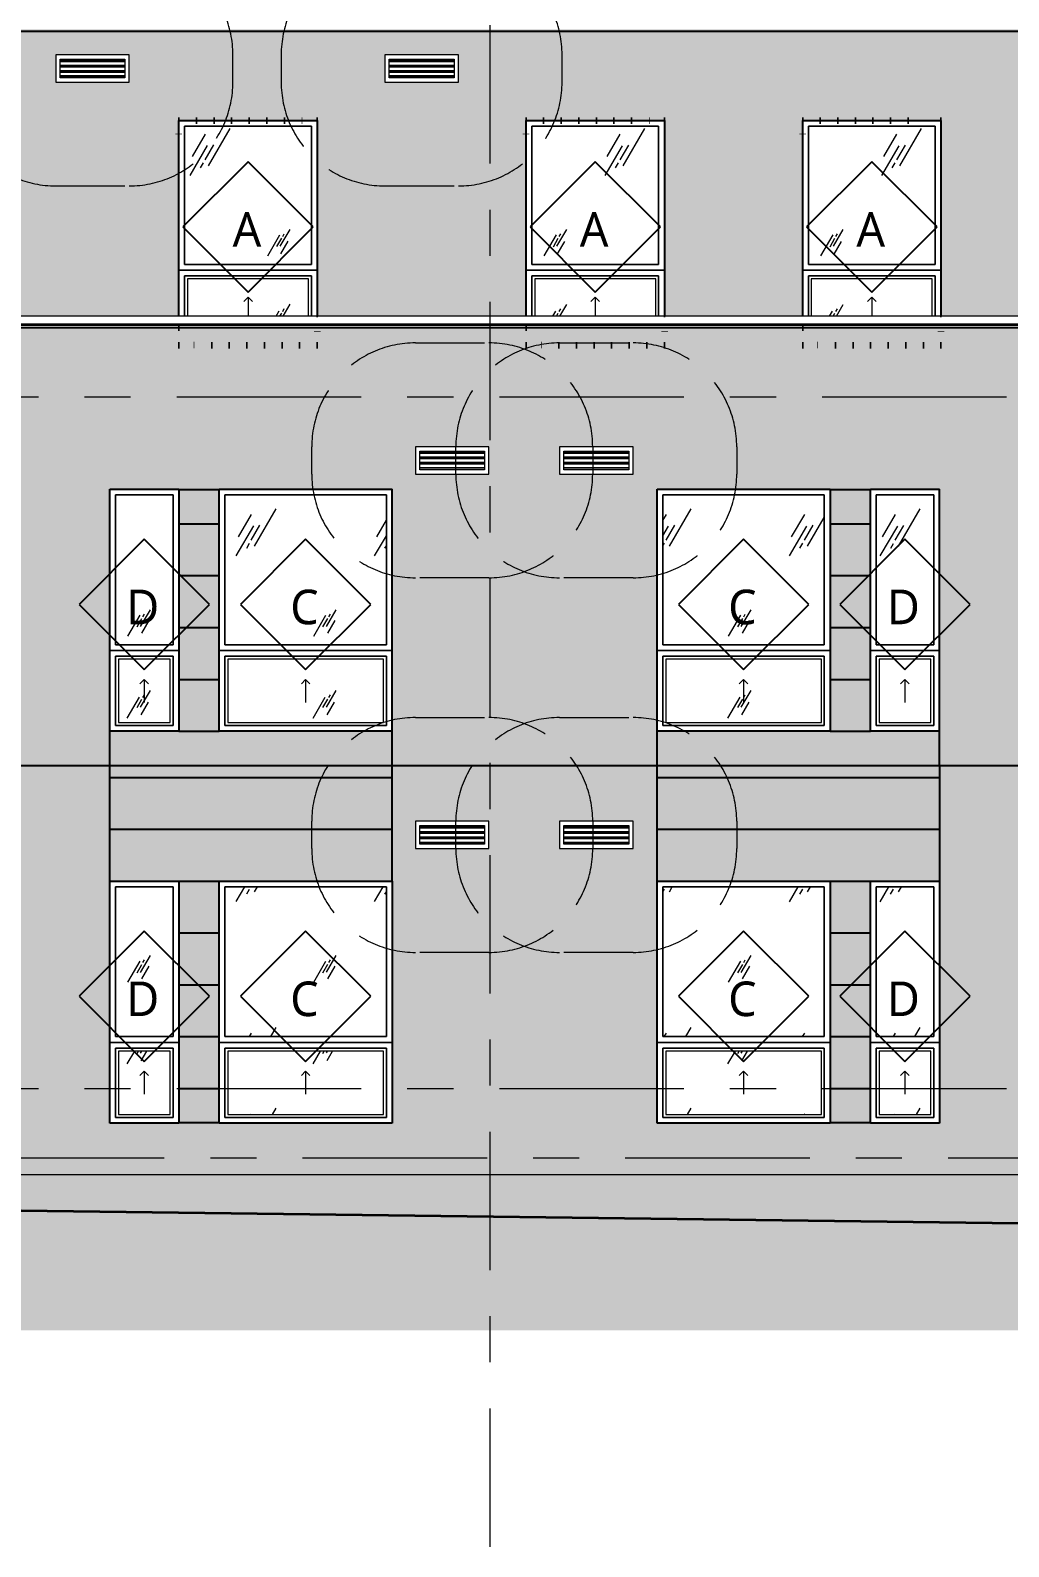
# Model space of a CAD drawing. Header units: inches. Extents: x 6 to 15224, y -733 to 6300.
# Drawn here: x 2724 to 3063, y 4950 to 5476 of the extents above; entities that cross this region are included whole.
import ezdxf

# ---------------------------------------------------------------- set-up
doc = ezdxf.new("R2010")
doc.units = ezdxf.units.IN
doc.header["$MEASUREMENT"] = 0
for name, pattern in [('Center 1_2_', [112, 64, -16, 16, -16]), ('Center 3_8_', [96, 48, -16, 16, -16]), ('Dots Space 1_16_', [6, 0, -6]), ('Hidden 3_16_', [36, 24, -12])]:
    doc.linetypes.add(name, pattern=pattern)
for name, color, linetype, lineweight in [('A-DETL', 90, 'Continuous', 13), ('A-DETL-GENF', 92, 'Continuous', 13), ('A-FLOR-LEVL', 51, 'Continuous', 13), ('A-GENM', 13, 'Continuous', 18), ('A-GLAZ', 151, 'Continuous', 25), ('A-GLAZ-IDEN', 152, 'Continuous', 25), ('A-GLAZ-SILL', 1, 'Continuous', 18), ('A-WALL', 113, 'Continuous', 25), ('A-WALL-PATT', 111, 'Continuous', 25), ('M-EQPM', 50, 'Continuous', 18), ('M-EQPM-HDLN', 50, 'Hidden 3_16_', 13), ('S-GRID', 1, 'Continuous', 13)]:
    doc.layers.add(name, color=color, linetype=linetype, lineweight=lineweight)
doc.styles.add('Open Sans_5', font='OpenSans-Regular.ttf', dxfattribs={"height": 12})

# ---------------------------------------------------------------- blocks, each defined once
blk = doc.blocks.new('1-2 WD Adaptive - 4-0_x6_-6_-V2-WEST ELEVATION')
at = {"layer": 'A-GLAZ', "lineweight": 13}
h = blk.add_hatch(dxfattribs=at)
h.set_pattern_fill('FP_27', color=256, style=0, pattern_type=2)
h.set_pattern_definition([(59.808, (-2836.503, 5432.806), (144.0017, 239.99866), [9, -754.581]), (59.808, (-2837.237, 5426.193), (144.0017, 239.99866), [12, -751.581]), (59.808, (-2832.052, 5431.623), (144.0017, 239.99866), [6, -757.581]), (59.808, (-2833.641, 5428.844), (144.0017, 239.99866), [2, -761.581]), (59.808, (-2830.946, 5429.598), (144.0017, 239.99866), [15, -748.581]), (59.808, (-2805.528, 5399.404), (144.0017, 239.99866), [5.063, -758.519]), (59.808, (-2805.969, 5401.668), (144.0017, 239.99866), [6.75, -756.831]), (59.808, (-2807.178, 5401.525), (144.0017, 239.99866), [3.375, -760.206]), (59.808, (-2805.147, 5405.029), (144.0017, 239.99866), [1.125, -762.456]), (59.808, (-2810.361, 5398.297), (144.0017, 239.99866), [8.437, -755.144])])
h.paths.add_polyline_path([(-2866, 5395), (-2822, 5395), (-2822, 5443), (-2866, 5443), (-2866, 5404.19)])
at = {"layer": 'A-GLAZ-SILL', "lineweight": 13}
h = blk.add_hatch(dxfattribs=at)
h.set_pattern_fill('FP_26', color=256, style=0, pattern_type=2)
h.set_pattern_definition([(59.808, (-2836.503, 5406.806), (144.0017, 239.99866), [9, -754.581]), (59.808, (-2837.237, 5400.193), (144.0017, 239.99866), [12, -751.581]), (59.808, (-2832.052, 5405.623), (144.0017, 239.99866), [6, -757.581]), (59.808, (-2833.641, 5402.844), (144.0017, 239.99866), [2, -761.581]), (59.808, (-2830.946, 5403.598), (144.0017, 239.99866), [15, -748.581]), (59.808, (-2805.528, 5373.404), (144.0017, 239.99866), [5.063, -758.519]), (59.808, (-2805.969, 5375.668), (144.0017, 239.99866), [6.75, -756.831]), (59.808, (-2807.178, 5375.525), (144.0017, 239.99866), [3.375, -760.206]), (59.808, (-2805.147, 5379.029), (144.0017, 239.99866), [1.125, -762.456]), (59.808, (-2810.361, 5372.297), (144.0017, 239.99866), [8.438, -755.144])])
h.paths.add_polyline_path([(-2852, 5377), (-2823, 5377), (-2823, 5390), (-2865, 5390), (-2865, 5377), (-2857.63, 5377)])
at = {"layer": 'A-GLAZ', "lineweight": 13}
for p, q in [((-2868, 5445), (-2820, 5445)), ((-2868, 5377), (-2868, 5445)), ((-2822, 5443), (-2866, 5443)), ((-2866, 5443), (-2866, 5395)), ((-2822, 5395), (-2822, 5443)), ((-2820, 5445), (-2820, 5377)), ((-2866, 5395), (-2822, 5395)), ((-2868, 5393), (-2820, 5393)), ((-2820, 5393), (-2868, 5393)), ((-2822, 5391), (-2866, 5391)), ((-2866, 5391), (-2866, 5377)), ((-2822, 5377), (-2822, 5391))]:
    blk.add_line(p, q, dxfattribs=at)
at = {"layer": 'A-GLAZ', "linetype": 'Hidden 3_16_', "lineweight": 13}
for q in [(-2845.5, 5382.17), (-2842.5, 5382.17), (-2844, 5377)]:
    blk.add_line((-2844, 5383.67), q, dxfattribs=at)
at = {"layer": 'A-GLAZ-SILL'}
for p, q in [((-2866, 5443), (-2822, 5443)), ((-2866, 5395), (-2866, 5443)), ((-2822, 5443), (-2866, 5443)), ((-2866, 5443), (-2866, 5395)), ((-2822, 5443), (-2822, 5395)), ((-2822, 5395), (-2822, 5443)), ((-2822, 5395), (-2866, 5395)), ((-2866, 5395), (-2822, 5395)), ((-2866, 5391), (-2822, 5391)), ((-2866, 5377), (-2866, 5391)), ((-2822, 5391), (-2866, 5391)), ((-2866, 5391), (-2866, 5377)), ((-2823, 5390), (-2865, 5390)), ((-2865, 5390), (-2865, 5377)), ((-2823, 5377), (-2823, 5390)), ((-2822, 5391), (-2822, 5377)), ((-2822, 5377), (-2822, 5391))]:
    blk.add_line(p, q, dxfattribs=at)
blk = doc.blocks.new('1-2 WD Adaptive - 2_-0_x7_-0_-19880502-WEST ELEVATION')
at = {"layer": 'A-GLAZ', "lineweight": 13}
h = blk.add_hatch(dxfattribs=at)
h.set_pattern_fill('FP_29', color=256, style=0, pattern_type=2)
h.set_pattern_definition([(59.808, (-2837.003, 5300.806), (144.0017, 239.99866), [9, -754.581]), (59.808, (-2837.737, 5294.193), (144.0017, 239.99866), [12, -751.581]), (59.808, (-2832.552, 5299.623), (144.0017, 239.99866), [6, -757.581]), (59.808, (-2834.141, 5296.844), (144.0017, 239.99866), [2, -761.581]), (59.808, (-2831.446, 5297.598), (144.0017, 239.99866), [15, -748.581]), (59.808, (-2806.028, 5267.404), (144.0017, 239.99866), [5.062, -758.519]), (59.808, (-2806.469, 5269.668), (144.0017, 239.99866), [6.75, -756.831]), (59.808, (-2807.678, 5269.525), (144.0017, 239.99866), [3.375, -760.206]), (59.808, (-2805.647, 5273.029), (144.0017, 239.99866), [1.125, -762.456]), (59.808, (-2810.861, 5266.297), (144.0017, 239.99866), [8.437, -755.144])])
h.paths.add_polyline_path([(-2838.44, 5263), (-2834.5, 5263), (-2834.5, 5315), (-2854.5, 5315), (-2854.5, 5263)])
at = {"layer": 'A-GLAZ-SILL', "lineweight": 13}
h = blk.add_hatch(dxfattribs=at)
h.set_pattern_fill('FP_28', color=256, style=0, pattern_type=2)
h.set_pattern_definition([(59.808, (-2837.003, 5272.806), (144.0017, 239.99866), [9, -754.581]), (59.808, (-2837.737, 5266.193), (144.0017, 239.99866), [12, -751.581]), (59.808, (-2832.552, 5271.623), (144.0017, 239.99866), [6, -757.581]), (59.808, (-2834.141, 5268.844), (144.0017, 239.99866), [2, -761.581]), (59.808, (-2831.446, 5269.598), (144.0017, 239.99866), [15, -748.581]), (59.808, (-2806.028, 5239.404), (144.0017, 239.99866), [5.063, -758.519]), (59.808, (-2806.469, 5241.668), (144.0017, 239.99866), [6.75, -756.831]), (59.808, (-2807.678, 5241.525), (144.0017, 239.99866), [3.375, -760.206]), (59.808, (-2805.647, 5245.029), (144.0017, 239.99866), [1.125, -762.456]), (59.808, (-2810.861, 5238.297), (144.0017, 239.99866), [8.438, -755.144])])
h.paths.add_polyline_path([(-2835.5, 5236), (-2835.5, 5258), (-2853.5, 5258), (-2853.5, 5236)])
at = {"layer": 'A-GLAZ', "lineweight": 13}
for p, q in [((-2856.5, 5317), (-2832.5, 5317)), ((-2856.5, 5233), (-2856.5, 5317)), ((-2832.5, 5317), (-2832.5, 5233)), ((-2834.5, 5315), (-2854.5, 5315)), ((-2854.5, 5315), (-2854.5, 5263)), ((-2834.5, 5263), (-2834.5, 5315)), ((-2854.5, 5263), (-2834.5, 5263)), ((-2856.5, 5261), (-2832.5, 5261)), ((-2832.5, 5261), (-2856.5, 5261)), ((-2834.5, 5259), (-2854.5, 5259)), ((-2854.5, 5259), (-2854.5, 5235)), ((-2834.5, 5235), (-2834.5, 5259)), ((-2832.5, 5233), (-2856.5, 5233)), ((-2854.5, 5235), (-2834.5, 5235))]:
    blk.add_line(p, q, dxfattribs=at)
at = {"layer": 'A-GLAZ', "linetype": 'Hidden 3_16_', "lineweight": 13}
for q in [(-2846, 5249.5), (-2843, 5249.5), (-2844.5, 5243)]:
    blk.add_line((-2844.5, 5251), q, dxfattribs=at)
at = {"layer": 'A-GLAZ-SILL'}
for p, q in [((-2854.5, 5315), (-2834.5, 5315)), ((-2854.5, 5263), (-2854.5, 5315)), ((-2834.5, 5315), (-2854.5, 5315)), ((-2854.5, 5315), (-2854.5, 5263)), ((-2834.5, 5315), (-2834.5, 5263)), ((-2834.5, 5263), (-2834.5, 5315)), ((-2834.5, 5263), (-2854.5, 5263)), ((-2854.5, 5263), (-2834.5, 5263)), ((-2854.5, 5259), (-2834.5, 5259)), ((-2854.5, 5235), (-2854.5, 5259)), ((-2834.5, 5259), (-2854.5, 5259)), ((-2854.5, 5259), (-2854.5, 5235)), ((-2835.5, 5258), (-2853.5, 5258)), ((-2853.5, 5258), (-2853.5, 5236)), ((-2835.5, 5236), (-2835.5, 5258)), ((-2834.5, 5259), (-2834.5, 5235)), ((-2834.5, 5235), (-2834.5, 5259)), ((-2834.5, 5235), (-2854.5, 5235)), ((-2854.5, 5235), (-2834.5, 5235)), ((-2853.5, 5236), (-2835.5, 5236))]:
    blk.add_line(p, q, dxfattribs=at)
blk = doc.blocks.new('1-2 WD Adaptive - 5_-0_x7_-0_-V3-WEST ELEVATION')
at = {"layer": 'A-GLAZ', "lineweight": 13}
h = blk.add_hatch(dxfattribs=at)
h.set_pattern_fill('FP_33', color=256, style=0, pattern_type=2)
h.set_pattern_definition([(59.808, (-2628.503, 5300.806), (144.0017, 239.99866), [9, -754.581]), (59.808, (-2629.237, 5294.193), (144.0017, 239.99866), [12, -751.581]), (59.808, (-2624.052, 5299.623), (144.0017, 239.99866), [6, -757.581]), (59.808, (-2625.641, 5296.844), (144.0017, 239.99866), [2, -761.581]), (59.808, (-2622.946, 5297.598), (144.0017, 239.99866), [15, -748.581]), (59.808, (-2597.528, 5267.404), (144.0017, 239.99866), [5.062, -758.519]), (59.808, (-2597.969, 5269.668), (144.0017, 239.99866), [6.75, -756.831]), (59.808, (-2599.178, 5269.525), (144.0017, 239.99866), [3.375, -760.206]), (59.808, (-2597.147, 5273.029), (144.0017, 239.99866), [1.125, -762.456]), (59.808, (-2602.361, 5266.297), (144.0017, 239.99866), [8.437, -755.144])])
h.paths.add_polyline_path([(-2664, 5263), (-2608, 5263), (-2608, 5315), (-2664, 5315), (-2664, 5266.34)])
at = {"layer": 'A-GLAZ-SILL', "lineweight": 13}
h = blk.add_hatch(dxfattribs=at)
h.set_pattern_fill('FP_32', color=256, style=0, pattern_type=2)
h.set_pattern_definition([(59.808, (-2628.503, 5272.806), (144.0017, 239.99866), [9, -754.581]), (59.808, (-2629.237, 5266.193), (144.0017, 239.99866), [12, -751.581]), (59.808, (-2624.052, 5271.623), (144.0017, 239.99866), [6, -757.581]), (59.808, (-2625.641, 5268.844), (144.0017, 239.99866), [2, -761.581]), (59.808, (-2622.946, 5269.598), (144.0017, 239.99866), [15, -748.581]), (59.808, (-2597.528, 5239.404), (144.0017, 239.99866), [5.063, -758.519]), (59.808, (-2597.969, 5241.668), (144.0017, 239.99866), [6.75, -756.831]), (59.808, (-2599.178, 5241.525), (144.0017, 239.99866), [3.375, -760.206]), (59.808, (-2597.147, 5245.029), (144.0017, 239.99866), [1.125, -762.456]), (59.808, (-2602.361, 5238.297), (144.0017, 239.99866), [8.438, -755.144])])
h.paths.add_polyline_path([(-2641, 5236), (-2609, 5236), (-2609, 5258), (-2663, 5258), (-2663, 5236), (-2656.71, 5236)])
at = {"layer": 'A-GLAZ', "lineweight": 13}
for p, q in [((-2666, 5317), (-2606, 5317)), ((-2666, 5233), (-2666, 5317)), ((-2606, 5317), (-2606, 5233)), ((-2608, 5315), (-2664, 5315)), ((-2664, 5315), (-2664, 5263)), ((-2608, 5263), (-2608, 5315)), ((-2664, 5263), (-2608, 5263)), ((-2666, 5261), (-2606, 5261)), ((-2606, 5261), (-2666, 5261)), ((-2608, 5259), (-2664, 5259)), ((-2664, 5259), (-2664, 5235)), ((-2608, 5235), (-2608, 5259)), ((-2606, 5233), (-2666, 5233)), ((-2664, 5235), (-2608, 5235))]:
    blk.add_line(p, q, dxfattribs=at)
at = {"layer": 'A-GLAZ', "linetype": 'Hidden 3_16_', "lineweight": 13}
for q in [(-2637.5, 5249.5), (-2634.5, 5249.5), (-2636, 5243)]:
    blk.add_line((-2636, 5251), q, dxfattribs=at)
at = {"layer": 'A-GLAZ-SILL'}
for p, q in [((-2664, 5315), (-2608, 5315)), ((-2664, 5263), (-2664, 5315)), ((-2608, 5315), (-2664, 5315)), ((-2664, 5315), (-2664, 5263)), ((-2608, 5315), (-2608, 5263)), ((-2608, 5263), (-2608, 5315)), ((-2608, 5263), (-2664, 5263)), ((-2664, 5263), (-2608, 5263)), ((-2664, 5259), (-2608, 5259)), ((-2664, 5235), (-2664, 5259)), ((-2608, 5259), (-2664, 5259)), ((-2664, 5259), (-2664, 5235)), ((-2609, 5258), (-2663, 5258)), ((-2663, 5258), (-2663, 5236)), ((-2609, 5236), (-2609, 5258)), ((-2608, 5259), (-2608, 5235)), ((-2608, 5235), (-2608, 5259)), ((-2608, 5235), (-2664, 5235)), ((-2664, 5235), (-2608, 5235)), ((-2663, 5236), (-2609, 5236))]:
    blk.add_line(p, q, dxfattribs=at)
blk = doc.blocks.new('ME Louvers w Trim-AM - 24_ x 8_-17810055-WEST ELEVATION')
at = {"layer": 'A-GENM', "lineweight": 13}
for p, q in [((-2088.5, 5465.75), (-2111, 5465.75)), ((-2111, 5465.48), (-2088.5, 5465.48)), ((-2088.5, 5464.1), (-2111, 5464.1)), ((-2088.5, 5463.95), (-2111, 5463.95)), ((-2088.5, 5463.9), (-2111, 5463.9)), ((-2111, 5463.63), (-2088.5, 5463.63)), ((-2088.5, 5462.25), (-2111, 5462.25)), ((-2088.5, 5462.1), (-2111, 5462.1)), ((-2088.5, 5462.05), (-2111, 5462.05)), ((-2111, 5461.78), (-2088.5, 5461.78)), ((-2088.5, 5460.4), (-2111, 5460.4)), ((-2088.5, 5460.25), (-2111, 5460.25))]:
    blk.add_line(p, q, dxfattribs=at)
at = {"layer": 'M-EQPM'}
for p, q in [((-2112.5, 5467.75), (-2112.5, 5458.25)), ((-2087, 5467.75), (-2112.5, 5467.75)), ((-2087, 5458.25), (-2087, 5467.75)), ((-2111, 5466.25), (-2088.5, 5466.25)), ((-2111, 5459.75), (-2111, 5466.25)), ((-2088.5, 5466.25), (-2088.5, 5459.75)), ((-2112.5, 5458.25), (-2087, 5458.25)), ((-2088.5, 5459.75), (-2111, 5459.75))]:
    blk.add_line(p, q, dxfattribs=at)
at = {"layer": 'M-EQPM-HDLN'}
for p, q in [((-2087, 5503.75), (-2112.5, 5503.75)), ((-2148.5, 5467.75), (-2148.5, 5458.25)), ((-2051, 5458.25), (-2051, 5467.75)), ((-2112.5, 5422.25), (-2087, 5422.25))]:
    blk.add_line(p, q, dxfattribs=at)
for centre, start, end in [((-2112.5, 5467.75), 90, 180), ((-2087, 5467.75), 0, 90), ((-2112.5, 5458.25), 180, 270), ((-2087, 5458.25), 270, 0)]:
    blk.add_arc(centre, 36, start, end, dxfattribs=at)
blk = doc.blocks.new('ME Louvers w Trim-AM - 24_ x 8_-19880462-WEST ELEVATION')
at = {"layer": 'A-GENM', "lineweight": 13}
for p, q in [((-1331.81, 5329.75), (-1354.31, 5329.75)), ((-1354.31, 5329.48), (-1331.81, 5329.48)), ((-1331.81, 5328.1), (-1354.31, 5328.1)), ((-1331.81, 5327.95), (-1354.31, 5327.95)), ((-1331.81, 5327.9), (-1354.31, 5327.9)), ((-1354.31, 5327.63), (-1331.81, 5327.63)), ((-1331.81, 5326.25), (-1354.31, 5326.25)), ((-1331.81, 5326.1), (-1354.31, 5326.1)), ((-1331.81, 5326.05), (-1354.31, 5326.05)), ((-1354.31, 5325.78), (-1331.81, 5325.78)), ((-1331.81, 5324.4), (-1354.31, 5324.4)), ((-1331.81, 5324.25), (-1354.31, 5324.25))]:
    blk.add_line(p, q, dxfattribs=at)
at = {"layer": 'M-EQPM'}
for p, q in [((-1330.31, 5331.75), (-1355.81, 5331.75)), ((-1355.81, 5331.75), (-1355.81, 5322.25)), ((-1330.31, 5322.25), (-1330.31, 5331.75)), ((-1354.31, 5323.75), (-1354.31, 5330.25)), ((-1354.31, 5330.25), (-1331.81, 5330.25)), ((-1331.81, 5330.25), (-1331.81, 5323.75)), ((-1355.81, 5322.25), (-1330.31, 5322.25)), ((-1331.81, 5323.75), (-1354.31, 5323.75))]:
    blk.add_line(p, q, dxfattribs=at)
at = {"layer": 'M-EQPM-HDLN'}
for p, q in [((-1355.81, 5367.75), (-1330.31, 5367.75)), ((-1391.81, 5322.25), (-1391.81, 5331.75)), ((-1294.31, 5331.75), (-1294.31, 5322.25)), ((-1330.31, 5286.25), (-1355.81, 5286.25))]:
    blk.add_line(p, q, dxfattribs=at)
for centre, start, end in [((-1355.81, 5331.75), 90, 180), ((-1330.31, 5331.75), 360, 90), ((-1355.81, 5322.25), 180, 270), ((-1330.31, 5322.25), 270, 360)]:
    blk.add_arc(centre, 36, start, end, dxfattribs=at)
blk = doc.blocks.new('ME Louvers w Trim-AM - 24_ x 8_-V64-WEST ELEVATION')
at = {"layer": 'A-GENM', "lineweight": 13}
for p, q in [((-2389.88, 5329.75), (-2412.38, 5329.75)), ((-2412.38, 5329.48), (-2389.88, 5329.48)), ((-2389.88, 5328.1), (-2412.38, 5328.1)), ((-2389.88, 5327.95), (-2412.38, 5327.95)), ((-2389.88, 5327.9), (-2412.38, 5327.9)), ((-2412.38, 5327.63), (-2389.88, 5327.63)), ((-2389.88, 5326.25), (-2412.38, 5326.25)), ((-2389.88, 5326.1), (-2412.38, 5326.1)), ((-2389.88, 5326.05), (-2412.38, 5326.05)), ((-2412.38, 5325.78), (-2389.88, 5325.78)), ((-2389.88, 5324.4), (-2412.38, 5324.4)), ((-2389.88, 5324.25), (-2412.38, 5324.25))]:
    blk.add_line(p, q, dxfattribs=at)
at = {"layer": 'M-EQPM'}
for p, q in [((-2388.38, 5331.75), (-2413.88, 5331.75)), ((-2413.88, 5331.75), (-2413.88, 5322.25)), ((-2388.38, 5322.25), (-2388.38, 5331.75)), ((-2412.38, 5323.75), (-2412.38, 5330.25)), ((-2412.38, 5330.25), (-2389.88, 5330.25)), ((-2389.88, 5330.25), (-2389.88, 5323.75)), ((-2413.88, 5322.25), (-2388.38, 5322.25)), ((-2389.88, 5323.75), (-2412.38, 5323.75))]:
    blk.add_line(p, q, dxfattribs=at)
at = {"layer": 'M-EQPM-HDLN'}
for p, q in [((-2413.88, 5367.75), (-2388.38, 5367.75)), ((-2449.88, 5322.25), (-2449.88, 5331.75)), ((-2352.38, 5331.75), (-2352.38, 5322.25)), ((-2388.38, 5286.25), (-2413.88, 5286.25))]:
    blk.add_line(p, q, dxfattribs=at)
for centre, start, end in [((-2413.88, 5331.75), 90, 180), ((-2388.38, 5331.75), 0, 90), ((-2413.88, 5322.25), 180, 270), ((-2388.38, 5322.25), 270, 0)]:
    blk.add_arc(centre, 36, start, end, dxfattribs=at)
blk = doc.blocks.new('TAG Window-AM - Standard-51685-WEST ELEVATION')
at = {"layer": 'A-GLAZ-IDEN'}
for p, q in [((-3095.5, 5558.5), (-3118.13, 5535.88)), ((-3072.87, 5535.88), (-3095.5, 5558.5)), ((-3118.13, 5535.88), (-3095.5, 5513.25)), ((-3095.5, 5513.25), (-3072.87, 5535.88))]:
    blk.add_line(p, q, dxfattribs=at)

msp = doc.modelspace()

# ---------------------------------------------------------------- hatches: boundary and pattern name
at = {"layer": 'A-DETL-GENF'}
h = msp.add_hatch(dxfattribs=at)
h.set_pattern_fill('FP_140', color=8, style=0, pattern_type=2)
h.set_pattern_definition([(50, (3669.645, 0), (18.362056, -1.60683), [1.92, -21.12]), (355, (3669.645, 0), (-3.55226, 19.255874), [1.536, -16.896]), (100.451, (3671.175, -0.134), (14.81021, 17.649286), [1.632, -17.949]), (46.184, (3669.645, 5.12), (27.32125, -4.23761), [2.88, -31.68]), (96.636, (3671.922, 4.767), (23.92754, 24.93717), [2.448, -26.924]), (351.184, (3669.645, 5.12), (23.92765, 24.93743), [2.304, -25.344]), (21, (3672.205, 3.84), (15.28081, -10.307465), [1.92, -21.12]), (326, (3672.205, 3.84), (6.22856, 18.563735), [1.536, -16.896]), (71.451, (3673.479, 2.981), (21.509846, 8.25628), [1.632, -17.949]), (37.5, (3669.6447, 0), (0.311095, 8.5225365), [0.16896, -16.522, 0.16896, -16.983, -16.96]), (37.5, (3669.6447, 0), (0.311095, 8.5225365), [-33.843, 0.16896, -16.791]), (7.5, (3669.645, 0), (6.734636, 10.097431), [0.16896, -9.61, 0.16896, -16.138, -6.464]), (7.5, (3669.645, 0), (6.734636, 10.097431), [-26.086, 0.16896, -6.295]), (327.5, (3663.936, 0), (13.666107, -0.577186), [0.16896, -6.231, 0.16896, -19.799, -26.496]), (327.5, (3663.936, 0), (13.666107, -0.577186), [-26.368, 0.16896, -26.327]), (317.5, (3661.376, 0), (14.929853, 2.562859), [0.16896, -8.151, 0.16896, -13.092, -18.816]), (317.5, (3661.376, 0), (14.929853, 2.562859), [-21.581, 0.16896, -18.647])])
h.paths.add_polyline_path([(4245.67166239, 5047), (4245.67166239, 5079), (1730.85916239, 5079), (1730.85916239, 5070), (2452.2583923, 5070), (4243.42166239, 5047.02885559)])
msp.add_hatch(color=29, dxfattribs=at).paths.add_polyline_path([(3183.71645793, 5025.10127351), (5326.80979127, 5025.10127351), (5326.80979127, 5046.98441019), (4242.67166239, 5047.03847412), (2452.2583923, 5070), (1040.6231246, 5070), (1040.6231246, 5025.10127351), (3116.74479127, 5025.10127351)])
at = {"layer": 'A-WALL-PATT', "lineweight": 13}
h = msp.add_hatch(dxfattribs=at)
h.set_pattern_fill('FP_17', color=256, style=0, pattern_type=2)
h.set_pattern_definition([(0, (3669.6447, 0), (5.12, 1.28), [0.16896, -3.671, 0.16896, -3.671, -20.48]), (0, (3669.6447, 0), (5.12, 1.28), [-7.68, 0.16896, -7.511, 0.16896, -3.671, -8.96]), (0, (3669.6447, 0), (5.12, 1.28), [-19.2, 0.16896, -2.391, 0.16896, -6.231]), (120, (3671.5647, 0.64), (-3.66851252, 3.79405007), [0.16896, -3.671, 0.16896, -3.671, -20.48]), (120, (3671.5647, 0.64), (-3.66851252, 3.79405007), [-7.68, 0.16896, -7.511, 0.16896, -3.671, -8.96]), (120, (3671.5647, 0.64), (-3.66851252, 3.79405007), [-19.2, 0.16896, -2.391, 0.16896, -6.231]), (240, (3672.2047, 3.2), (-1.45148748, -5.07405007), [0.16896, -3.671, 0.16896, -3.671, -20.48]), (240, (3672.2047, 3.2), (-1.45148748, -5.07405007), [-7.68, 0.16896, -7.511, 0.16896, -3.671, -8.96]), (240, (3672.2047, 3.2), (-1.45148748, -5.07405007), [-19.2, 0.16896, -2.391, 0.16896, -6.231])])
h.paths.add_polyline_path([(1733.17166239, 5475.875), (3543.26541239, 5475.875), (3543.26541239, 5603.75), (3542.51541239, 5603.75), (3542.51541239, 5476.625), (3351.85916239, 5476.625), (3351.85916239, 5603.75), (3351.10916239, 5603.75), (3351.10916239, 5476.625), (2475.64041239, 5476.62575703), (2475.64041239, 5603.75), (2474.89041239, 5603.75), (2474.89041239, 5476.625), (1731.85916239, 5476.625), (1731.85916239, 5475.875), (1733.06088395, 5475.875)])
h = msp.add_hatch(dxfattribs=at)
h.set_pattern_fill('FP_13', color=256, style=0, pattern_type=2)
h.set_pattern_definition([(0, (3669.645, 0), (40.96, 10.24), [1.69, -29.03, 1.69, -29.03, -163.84]), (0, (3669.645, 0), (40.96, 10.24), [-61.44, 1.69, -59.75, 1.69, -29.03, -71.68]), (0, (3669.645, 0), (40.96, 10.24), [-153.6, 1.69, -18.79, 1.69, -49.51]), (120, (3685.005, 5.12), (-29.3481, 30.3524), [1.69, -29.03, 1.69, -29.03, -163.84]), (120, (3685.005, 5.12), (-29.3481, 30.3524), [-61.44, 1.69, -59.75, 1.69, -29.03, -71.68]), (120, (3685.005, 5.12), (-29.3481, 30.3524), [-153.6, 1.69, -18.79, 1.69, -49.51]), (240, (3690.125, 25.6), (-11.6119, -40.5924), [1.69, -29.03, 1.69, -29.03, -163.84]), (240, (3690.125, 25.6), (-11.6119, -40.5924), [-61.44, 1.69, -59.75, 1.69, -29.03, -71.68]), (240, (3690.125, 25.6), (-11.6119, -40.5924), [-153.6, 1.69, -18.79, 1.69, -49.51])])
h.paths.add_polyline_path([(1730.85916239, 5349.75), (2384.04666239, 5349.75), (2384.04666239, 5377), (2403.17166239, 5377), (2403.17166239, 5445), (2451.17166239, 5445), (2451.17166239, 5377), (2474.89041239, 5377), (2474.89041239, 5475.875), (1730.85916239, 5475.875), (1730.85916239, 5352.49977351)])
h.paths.add_polyline_path([(2139.67166239, 5367), (2091.67166239, 5367), (2091.67166239, 5445), (2139.67166239, 5445), (2139.67166239, 5369.73127351)])
h.paths.add_polyline_path([(2274.35916239, 5367), (2235.17166239, 5367), (2235.17166239, 5445), (2283.17166239, 5445), (2283.17166239, 5367), (2279.59895793, 5367)])
h.paths.add_polyline_path([(1851.67166239, 5367), (1803.67166239, 5367), (1803.67166239, 5445), (1851.67166239, 5445), (1851.67166239, 5367.10574363)])
h.paths.add_polyline_path([(1777.31145793, 5367), (1743.67166239, 5367), (1743.67166239, 5445), (1791.67166239, 5445), (1791.67166239, 5367)])
h.paths.add_polyline_path([(1911.25479127, 5367), (1899.67166239, 5367), (1899.67166239, 5445), (1947.67166239, 5445), (1947.67166239, 5367), (1944.7406246, 5367)])
h.paths.add_polyline_path([(2295.17166239, 5367), (2295.17166239, 5445), (2343.17166239, 5445), (2343.17166239, 5367), (2296.3418746, 5367)])
h.paths.add_polyline_path([(2151.67166239, 5367), (2151.67166239, 5445), (2199.67166239, 5445), (2199.67166239, 5367), (2179.14145793, 5367)])
h.paths.add_polyline_path([(1983.67166239, 5367), (1983.67166239, 5445), (2031.67166239, 5445), (2031.67166239, 5367)])
h.paths.add_polyline_path([(3387.17166239, 5377), (3387.17166239, 5445), (3435.17166239, 5445), (3435.17166239, 5377), (3483.17166239, 5377), (3483.17166239, 5445), (3531.17166239, 5445), (3531.17166239, 5377), (3542.51541239, 5377), (3542.51541239, 5475.875), (3351.85916239, 5475.875), (3351.85916239, 5377), (3384.63145793, 5377)])
h.paths.add_polyline_path([(2848.8581246, 5377), (2895.67166239, 5377), (2895.67166239, 5445), (2943.67166239, 5445), (2943.67166239, 5377), (2991.67166239, 5377), (2991.67166239, 5445), (3039.67166239, 5445), (3039.67166239, 5377), (3087.67166239, 5377), (3087.67166239, 5445), (3135.67166239, 5445), (3135.67166239, 5377), (3207.17166239, 5377), (3207.17166239, 5445), (3255.17166239, 5445), (3255.17166239, 5377), (3267.17166239, 5377), (3267.17166239, 5445), (3315.17166239, 5445), (3315.17166239, 5377), (3351.10916239, 5377), (3351.10916239, 5475.875), (2475.64041239, 5475.875), (2475.64041239, 5377), (2499.17166239, 5377), (2499.17166239, 5445), (2547.17166239, 5445), (2547.17166239, 5377), (2607.17166239, 5377), (2607.17166239, 5445), (2655.17166239, 5445), (2655.17166239, 5377), (2667.17166239, 5377), (2667.17166239, 5445), (2715.17166239, 5445), (2715.17166239, 5377), (2775.17166239, 5377), (2775.17166239, 5445), (2823.17166239, 5445), (2823.17166239, 5377), (2848.04666239, 5377)])
h.paths.add_polyline_path([(2580.97145793, 5458.25), (2564.42166239, 5458.25), (2564.42166239, 5467.75), (2589.92166239, 5467.75), (2589.92166239, 5458.25), (2586.92166239, 5458.25)])
h.paths.add_polyline_path([(3183.71645793, 5458.25), (3158.67166239, 5458.25), (3158.67166239, 5467.75), (3184.17166239, 5467.75), (3184.17166239, 5458.25)])
h.paths.add_polyline_path([(2850.00648382, 5458.25), (2846.67166239, 5458.25), (2846.67166239, 5467.75), (2872.17166239, 5467.75), (2872.17166239, 5458.25), (2865.60104127, 5458.25)])
h.paths.add_polyline_path([(2732.42166239, 5458.25), (2732.42166239, 5467.75), (2757.92166239, 5467.75), (2757.92166239, 5458.25), (2733.92166239, 5458.25)])
h.paths.add_polyline_path([(2073.67166239, 5458.25), (2048.92166239, 5458.25), (2048.92166239, 5467.75), (2074.42166239, 5467.75), (2074.42166239, 5458.25)])
h.paths.add_polyline_path([(2380.05645793, 5458.25), (2360.42166239, 5458.25), (2360.42166239, 5467.75), (2385.92166239, 5467.75), (2385.92166239, 5458.25), (2382.92166239, 5458.25)])
h = msp.add_hatch(dxfattribs=at)
h.set_pattern_fill('FP_16', color=256, style=0, pattern_type=2)
h.set_pattern_definition([(180, (4276.109, 5221), (-2e-15, -18), [36, 0]), (180, (4276.109, 5239), (-2e-15, -18), [36, 0]), (180, (4276.109, 5236), (-2e-15, -18), [36, 0]), (180, (4276.109, 5233), (-2e-15, -18), [36, 0]), (180, (4276.109, 5230), (-2e-15, -18), [36, 0]), (180, (4276.109, 5227), (-2e-15, -18), [36, 0]), (180, (4276.109, 5224), (-2e-15, -18), [36, 0]), (90, (4240.11, 5221), (-36, 2e-15), [18, 0]), (90, (4252.11, 5221), (-36, 2e-15), [18, 0]), (90, (4264.11, 5221), (-36, 2e-15), [18, 0]), (90, (4276.11, 5221), (-36, 2e-15), [18, 0]), (180, (4276.109, 5238), (-2e-15, -18), [36, 0]), (180, (4276.109, 5235), (-2e-15, -18), [36, 0]), (180, (4276.109, 5232), (-2e-15, -18), [36, 0]), (180, (4276.109, 5229), (-2e-15, -18), [36, 0]), (180, (4276.109, 5226), (-2e-15, -18), [36, 0]), (180, (4276.109, 5223), (-2e-15, -18), [36, 0])])
h.paths.add_polyline_path([(2387.92166239, 5221), (2414.73416239, 5221), (2414.73416239, 5233), (2414.67166239, 5233), (2414.67166239, 5317), (2438.67166239, 5317), (2438.67166239, 5316.9375), (2452.67166239, 5316.9375), (2452.67166239, 5317), (2512.67166239, 5317), (2512.73416239, 5316.9375), (2512.73416239, 5221), (2605.17166239, 5221), (2605.17166239, 5317), (2665.17166239, 5317), (2665.17166239, 5316.9375), (2679.17166239, 5316.9375), (2679.17166239, 5317), (2703.17166239, 5317), (2703.17166239, 5221), (2751.17166239, 5221), (2751.17166239, 5317), (2775.17166239, 5317), (2775.17166239, 5316.9375), (2789.17166239, 5316.9375), (2789.17166239, 5317), (2849.17166239, 5317), (2849.17166239, 5221), (2941.17166239, 5221), (2941.17166239, 5317), (3001.17166239, 5317), (3001.17166239, 5316.9375), (3015.17166239, 5316.9375), (3015.17166239, 5317), (3039.17166239, 5317), (3039.17166239, 5221), (3087.17166239, 5221), (3087.17166239, 5317), (3111.17166239, 5317), (3111.17166239, 5316.9375), (3125.17166239, 5316.9375), (3125.17166239, 5317), (3185.17166239, 5317), (3185.17166239, 5221), (3277.17166239, 5221), (3277.17166239, 5317), (3337.17166239, 5317), (3337.17166239, 5316.9375), (3351.17166239, 5316.9375), (3351.17166239, 5317), (3375.17166239, 5317), (3375.17166239, 5221), (3423.17166239, 5221), (3423.17166239, 5317), (3447.17166239, 5317), (3447.17166239, 5316.9375), (3461.17166239, 5316.9375), (3461.17166239, 5317), (3521.17166239, 5317), (3521.17166239, 5221), (3613.17166239, 5221), (3613.17166239, 5317), (3673.17166239, 5317), (3673.17166239, 5316.9375), (3687.17166239, 5316.9375), (3687.17166239, 5317), (3711.17166239, 5317), (3711.17166239, 5221), (3759.17166239, 5221), (3759.17166239, 5317), (3783.17166239, 5317), (3783.17166239, 5316.9375), (3797.17166239, 5316.9375), (3797.17166239, 5317), (3857.17166239, 5317), (3857.17166239, 5221), (3949.17166239, 5221), (3949.17166239, 5317), (4009.17166239, 5317), (4009.17166239, 5316.9375), (4023.17166239, 5316.9375), (4023.17166239, 5317), (4047.17166239, 5317), (4047.17166239, 5221), (4095.17166239, 5221), (4095.17166239, 5317), (4119.17166239, 5317), (4119.17166239, 5316.9375), (4133.17166239, 5316.9375), (4133.17166239, 5317), (4193.17166239, 5317), (4193.17166239, 5221), (4234.54666239, 5221), (4234.54666239, 5373), (2384.04666239, 5373), (2384.04666239, 5221), (2384.17166239, 5221)])
h.paths.add_polyline_path([(2522.3712496, 5322.1875), (2521.17166239, 5322.1875), (2521.17166239, 5331.6875), (2546.67166239, 5331.6875), (2546.67166239, 5322.1875), (2522.67166239, 5322.1875)])
h.paths.add_polyline_path([(2595.17166239, 5322.1875), (2571.17166239, 5322.1875), (2571.17166239, 5331.6875), (2596.67166239, 5331.6875), (2596.67166239, 5322.1875)])
h.paths.add_polyline_path([(3885.99197489, 5322.25), (3865.35916239, 5322.26192492), (3865.35916239, 5331.75), (3890.85916239, 5331.75), (3890.85916239, 5322.25), (3886.91895793, 5322.25)])
h.paths.add_polyline_path([(3915.35916239, 5322.25), (3915.35916239, 5331.75), (3940.85916239, 5331.75), (3940.85916239, 5322.25), (3915.61801656, 5322.25)])
h.paths.add_polyline_path([(3530.85916239, 5322.25), (3529.35916239, 5322.25), (3529.35916239, 5331.75), (3554.85916239, 5331.75), (3554.85916239, 5322.25), (3549.99197489, 5322.25)])
h.paths.add_polyline_path([(3580.85916239, 5322.25), (3579.35916239, 5322.25), (3579.35916239, 5331.75), (3604.85916239, 5331.75), (3604.85916239, 5322.25), (3584.24197489, 5322.25)])
h.paths.add_polyline_path([(3213.99197489, 5322.25), (3193.35916239, 5322.25), (3193.35916239, 5331.75), (3218.85916239, 5331.75), (3218.85916239, 5322.25), (3217.20229127, 5322.25)])
h.paths.add_polyline_path([(3268.10916239, 5322.25), (3243.35916239, 5322.25), (3243.35916239, 5331.75), (3268.85916239, 5331.75), (3268.85916239, 5322.25)])
h.paths.add_polyline_path([(2858.79666239, 5322.25), (2857.29666239, 5322.25), (2857.29666239, 5331.75), (2882.79666239, 5331.75), (2882.79666239, 5322.25), (2865.60104127, 5322.25)])
h.paths.add_polyline_path([(2931.29666239, 5322.25), (2907.29666239, 5322.25), (2907.29666239, 5331.75), (2932.79666239, 5331.75), (2932.79666239, 5322.25), (2932.57270793, 5322.25)])
at = {"layer": 'A-WALL-PATT'}
for points in [[(2751.17166239, 5221), (2849.17166239, 5221), (2849.17166239, 5233), (2789.17166239, 5233), (2789.17166239, 5316.9375), (2775.17166239, 5316.9375), (2775.17166239, 5233), (2751.17166239, 5233), (2751.17166239, 5228.26728972)], [(2947.29666239, 5221), (3039.17166239, 5221), (3039.17166239, 5233), (3015.17166239, 5233), (3015.17166239, 5316.9375), (3001.17166239, 5316.9375), (3001.17166239, 5233), (2941.17166239, 5233), (2941.17166239, 5221)], [(2789.17166239, 5097.0625), (2789.17166239, 5181), (2849.10916239, 5181), (2849.10916239, 5221), (2751.17166239, 5221), (2751.17166239, 5181), (2775.17166239, 5181), (2775.17166239, 5097.0625), (2781.88645793, 5097.0625)], [(3001.17166239, 5097.0625), (3015.17166239, 5097.0625), (3015.17166239, 5181), (3039.10916239, 5181), (3039.10916239, 5221), (2941.17166239, 5221), (2941.17166239, 5181), (3001.17166239, 5181), (3001.17166239, 5101)]]:
    msp.add_hatch(color=256, dxfattribs=at).paths.add_polyline_path(points)
at = {"layer": 'A-WALL-PATT', "lineweight": 13}
h = msp.add_hatch(dxfattribs=at)
h.set_pattern_fill('FP_12', color=256, style=0, pattern_type=2)
h.set_pattern_definition([(180, (4276.109, 5109), (-2e-15, -18), [36, 0]), (180, (4276.109, 5127), (-2e-15, -18), [36, 0]), (180, (4276.109, 5124), (-2e-15, -18), [36, 0]), (180, (4276.109, 5121), (-2e-15, -18), [36, 0]), (180, (4276.109, 5118), (-2e-15, -18), [36, 0]), (180, (4276.109, 5115), (-2e-15, -18), [36, 0]), (180, (4276.109, 5112), (-2e-15, -18), [36, 0]), (90, (4240.11, 5109), (-36, 2e-15), [18, 0]), (90, (4252.11, 5109), (-36, 2e-15), [18, 0]), (90, (4264.11, 5109), (-36, 2e-15), [18, 0]), (90, (4276.11, 5109), (-36, 2e-15), [18, 0]), (180, (4276.109, 5126), (-2e-15, -18), [36, 0]), (180, (4276.109, 5123), (-2e-15, -18), [36, 0]), (180, (4276.109, 5120), (-2e-15, -18), [36, 0]), (180, (4276.109, 5117), (-2e-15, -18), [36, 0]), (180, (4276.109, 5114), (-2e-15, -18), [36, 0]), (180, (4276.109, 5111), (-2e-15, -18), [36, 0])])
h.paths.add_polyline_path([(3585.54645793, 5079), (4234.54666239, 5079), (4234.54666239, 5221), (4193.10916239, 5221), (4193.10916239, 5181), (4193.17166239, 5181), (4193.17166239, 5097), (4133.17166239, 5097), (4133.17166239, 5097.0625), (4119.17166239, 5097.0625), (4119.17166239, 5097), (4095.17166239, 5097), (4095.17166239, 5221), (4047.10916239, 5221), (4047.10916239, 5181), (4047.17166239, 5181), (4047.17166239, 5097), (4023.17166239, 5097), (4023.17166239, 5097.0625), (4009.17166239, 5097.0625), (4009.17166239, 5097), (3949.17166239, 5097), (3949.17166239, 5221), (3857.10916239, 5220.99184783), (3857.10916239, 5181), (3857.17166239, 5181), (3857.17166239, 5097), (3797.17166239, 5097), (3797.17166239, 5097.0625), (3783.17166239, 5097.0625), (3783.17166239, 5097), (3759.17166239, 5097), (3759.17166239, 5221), (3711.10916239, 5221), (3711.10916239, 5181), (3711.17166239, 5181), (3711.17166239, 5097), (3687.17166239, 5097), (3687.17166239, 5097.0625), (3673.17166239, 5097.0625), (3673.17166239, 5097), (3613.17166239, 5097), (3613.17166239, 5221), (3521.10916239, 5221), (3521.10916239, 5181), (3521.17166239, 5181), (3521.17166239, 5097), (3461.17166239, 5097), (3461.17166239, 5097.0625), (3447.17166239, 5097.0625), (3447.17166239, 5097), (3423.17166239, 5097), (3423.17166239, 5221), (3375.10916239, 5221), (3375.10916239, 5181), (3375.17166239, 5181), (3375.17166239, 5097), (3351.17166239, 5097), (3351.1456246, 5097.06238376), (3337.17166239, 5097.0625), (3337.17166239, 5097), (3277.17166239, 5097), (3277.17166239, 5221), (3185.10916239, 5221), (3185.10916239, 5181), (3185.17166239, 5181), (3185.17166239, 5097), (3125.17166239, 5097), (3125.17166239, 5097.0625), (3111.17166239, 5097.0625), (3111.17166239, 5097), (3087.17166239, 5097), (3087.17166239, 5221), (3039.10916239, 5221), (3039.10916239, 5181), (3039.17166239, 5181), (3039.17166239, 5097), (3015.17166239, 5097), (3015.17166239, 5097.0625), (3001.17166239, 5097.0625), (3001.17166239, 5097), (2941.17166239, 5097), (2941.17166239, 5221), (2849.10916239, 5221), (2849.10916239, 5181), (2849.17166239, 5181), (2849.17166239, 5097), (2789.17166239, 5097), (2789.17166239, 5097.0625), (2775.17166239, 5097.0625), (2775.17166239, 5097), (2751.17166239, 5097), (2751.17166239, 5221), (2703.10916239, 5221), (2703.10916239, 5181), (2703.17166239, 5181), (2703.17166239, 5097), (2679.17166239, 5097), (2679.17166239, 5097.0625), (2665.17166239, 5097.0625), (2665.17166239, 5097), (2605.17166239, 5097), (2605.17166239, 5221), (2512.73416239, 5221), (2512.73416239, 5097.0625), (2512.67166239, 5097), (2452.67166239, 5097), (2452.67166239, 5097.0625), (2438.67166239, 5097.0625), (2438.65666627, 5097), (2414.67166239, 5097), (2414.67166239, 5181), (2414.73416239, 5181), (2414.73416239, 5221), (2384.17166239, 5221), (2384.17166239, 5079), (2385.84725418, 5079.05414839), (2385.84725418, 5088), (2393.47225418, 5088), (2393.47225418, 5079), (3451.6031246, 5079)])
h.paths.add_polyline_path([(2595.17166239, 5192.25), (2571.17166239, 5192.25), (2571.17166239, 5201.75), (2596.67166239, 5201.75), (2596.67166239, 5192.25), (2596.49978739, 5192.25)])
h.paths.add_polyline_path([(2545.66221614, 5192.25), (2521.17166239, 5192.25), (2521.17166239, 5201.75), (2546.67166239, 5201.75), (2546.67166239, 5192.25)])
h.paths.add_polyline_path([(3915.35916239, 5192.25), (3915.35916239, 5201.75), (3940.85916239, 5201.75), (3940.85916239, 5192.25), (3915.64871317, 5192.25)])
h.paths.add_polyline_path([(3889.85183817, 5192.25), (3865.35916239, 5192.25), (3865.35916239, 5201.75), (3890.85916239, 5201.75), (3890.85916239, 5192.25)])
h.paths.add_polyline_path([(3268.85916239, 5192.25), (3243.35916239, 5192.25), (3243.35916239, 5201.75), (3268.85916239, 5201.75), (3268.85916239, 5193)])
h.paths.add_polyline_path([(3217.85183817, 5192.25), (3193.35916239, 5192.25), (3193.35916239, 5201.75), (3218.85916239, 5201.75), (3218.85916239, 5192.25)])
h.paths.add_polyline_path([(3585.54645793, 5192.25), (3579.35916239, 5192.25), (3579.35916239, 5201.75), (3604.85916239, 5201.75), (3604.85916239, 5192.25), (3589.83785557, 5192.25)])
h.paths.add_polyline_path([(2857.29666239, 5192.25), (2857.29666239, 5201.75), (2882.79666239, 5201.75), (2882.79666239, 5192.25), (2857.48806864, 5192.25)])
h.paths.add_polyline_path([(3529.35916239, 5192.25), (3529.35916239, 5201.75), (3554.85916239, 5201.75), (3554.85916239, 5192.25), (3529.54666239, 5192.25)])
h.paths.add_polyline_path([(2907.29666239, 5192.25), (2907.29666239, 5201.75), (2932.79666239, 5201.75), (2932.79666239, 5192.25), (2907.58670145, 5192.25)])

# ---------------------------------------------------------------- linework, layer by layer
at = {"layer": 'A-DETL', "linetype": 'Dots Space 1_16_', "lineweight": 100}
for p, q in [((2775.17166239, 5445), (2823.17166239, 5445)), ((2775.17166239, 5367), (2775.17166239, 5445)), ((2823.17166239, 5445), (2823.17166239, 5367)), ((2895.67166239, 5445), (2943.67166239, 5445)), ((2895.67166239, 5367), (2895.67166239, 5445)), ((2943.67166239, 5445), (2943.67166239, 5367)), ((2991.67166239, 5445), (3039.67166239, 5445)), ((2991.67166239, 5367), (2991.67166239, 5445)), ((3039.67166239, 5445), (3039.67166239, 5367)), ((2823.17166239, 5367), (2775.17166239, 5367)), ((2943.67166239, 5367), (2895.67166239, 5367)), ((3039.67166239, 5367), (2991.67166239, 5367))]:
    msp.add_line(p, q, dxfattribs=at)
at = {"layer": 'A-DETL', "lineweight": 35}
for p, q in [((4245.10916239, 5374), (2384.04666239, 5374)), ((4246.88726953, 5046.98441019), (2452.2583923, 5070))]:
    msp.add_line(p, q, dxfattribs=at)
at = {"layer": 'A-DETL', "lineweight": 25}
for p, q in [((2775.17166239, 5305), (2789.17166239, 5305)), ((3001.17166239, 5305), (3015.17166239, 5305)), ((2775.17166239, 5287), (2789.17166239, 5287)), ((3001.17166239, 5287), (3015.17166239, 5287)), ((2775.17166239, 5269), (2789.17166239, 5269)), ((3001.17166239, 5269), (3015.17166239, 5269)), ((2775.17166239, 5251), (2789.17166239, 5251)), ((3001.17166239, 5251), (3015.17166239, 5251)), ((2775.17166239, 5233), (2789.17166239, 5233)), ((3001.17166239, 5233), (3015.17166239, 5233)), ((2751.23416239, 5217), (2849.23416239, 5217)), ((2941.23416239, 5217), (3039.23416239, 5217)), ((2751.23416239, 5199), (2849.23416239, 5199)), ((2941.23416239, 5199), (3039.23416239, 5199)), ((2775.17166239, 5181), (2789.17166239, 5181)), ((3001.17166239, 5181), (3015.17166239, 5181)), ((2775.17166239, 5163), (2789.17166239, 5163)), ((3001.17166239, 5163), (3015.17166239, 5163)), ((2775.17166239, 5145), (2789.17166239, 5145)), ((3001.17166239, 5145), (3015.17166239, 5145)), ((2775.17166239, 5127), (2789.17166239, 5127)), ((3001.17166239, 5127), (3015.17166239, 5127)), ((2775.17166239, 5109), (2789.17166239, 5109)), ((3001.17166239, 5109), (3015.17166239, 5109))]:
    msp.add_line(p, q, dxfattribs=at)
at = {"layer": 'A-DETL', "lineweight": 18}
msp.add_line((4245.67166239, 5079), (1730.85916239, 5079), dxfattribs=at)
at = {"layer": 'A-FLOR-LEVL', "linetype": 'Center 1_2_'}
for p, q in [((1318.4277019, 5349), (5455.71284829, 5349)), ((1318.4277019, 5221), (5455.71284829, 5221)), ((1318.4277019, 5109), (5455.71284829, 5109)), ((1026.1139134, 5085), (5391.71284829, 5085))]:
    msp.add_line(p, q, dxfattribs=at)
at = {"layer": 'A-WALL'}
for p, q in [((4245.10916239, 5475.875), (1445.85916239, 5475.875)), ((2775.17166239, 5445), (2823.17166239, 5445)), ((2775.17166239, 5377), (2775.17166239, 5445)), ((2823.17166239, 5445), (2823.17166239, 5377)), ((2895.67166239, 5445), (2943.67166239, 5445)), ((2895.67166239, 5377), (2895.67166239, 5445)), ((2943.67166239, 5445), (2943.67166239, 5377)), ((2991.67166239, 5445), (3039.67166239, 5445)), ((2991.67166239, 5377), (2991.67166239, 5445)), ((3039.67166239, 5445), (3039.67166239, 5377)), ((4245.67166239, 5373), (2384.04666239, 5373)), ((2751.17166239, 5097), (2751.17166239, 5317)), ((2751.17166239, 5317), (2775.17166239, 5317)), ((2775.17166239, 5317), (2775.17166239, 5233)), ((2775.17166239, 5316.9375), (2789.17166239, 5316.9375)), ((2789.17166239, 5317), (2849.17166239, 5317)), ((2789.17166239, 5233), (2789.17166239, 5317)), ((2849.17166239, 5221), (2849.17166239, 5317)), ((2941.17166239, 5097), (2941.17166239, 5317)), ((2941.17166239, 5317), (3001.17166239, 5317)), ((3001.17166239, 5317), (3001.17166239, 5233)), ((3001.17166239, 5316.9375), (3015.17166239, 5316.9375)), ((3015.17166239, 5317), (3039.17166239, 5317)), ((3015.17166239, 5233), (3015.17166239, 5317)), ((3039.17166239, 5221), (3039.17166239, 5317)), ((2775.17166239, 5233), (2751.17166239, 5233)), ((2849.17166239, 5233), (2789.17166239, 5233)), ((3001.17166239, 5233), (2941.17166239, 5233)), ((3039.17166239, 5233), (3015.17166239, 5233)), ((2751.17166239, 5221), (1689.17166239, 5221)), ((3711.17166239, 5221), (2384.17166239, 5221)), ((2849.10916239, 5221), (2849.10916239, 5181)), ((3039.10916239, 5221), (3039.10916239, 5181)), ((2751.17166239, 5181), (2775.17166239, 5181)), ((2775.17166239, 5181), (2775.17166239, 5097)), ((2789.17166239, 5097), (2789.17166239, 5181)), ((2789.17166239, 5181), (2849.17166239, 5181)), ((2849.17166239, 5181), (2849.17166239, 5097)), ((2941.17166239, 5181), (3001.17166239, 5181)), ((3001.17166239, 5181), (3001.17166239, 5097)), ((3015.17166239, 5097), (3015.17166239, 5181)), ((3015.17166239, 5181), (3039.17166239, 5181)), ((3039.17166239, 5181), (3039.17166239, 5097)), ((2775.17166239, 5097), (2751.17166239, 5097)), ((2789.17166239, 5097.0625), (2775.17166239, 5097.0625)), ((2849.17166239, 5097), (2789.17166239, 5097)), ((3001.17166239, 5097), (2941.17166239, 5097)), ((3015.17166239, 5097.0625), (3001.17166239, 5097.0625)), ((3039.17166239, 5097), (3015.17166239, 5097))]:
    msp.add_line(p, q, dxfattribs=at)
at = {"layer": 'A-WALL', "lineweight": 18}
msp.add_line((4245.67166239, 5377), (2384.04666239, 5377), dxfattribs=at)
at = {"layer": 'S-GRID', "linetype": 'Center 3_8_'}
msp.add_line((2883.17166239, 4950), (2883.17166239, 6251.21253225), dxfattribs=at)

# ---------------------------------------------------------------- block references
at = {"layer": 'A-GLAZ'}
for name, p in [('1-2 WD Adaptive - 4-0_x6_-6_-V2-WEST ELEVATION', (5643.17166239, 0)), ('1-2 WD Adaptive - 4-0_x6_-6_-V2-WEST ELEVATION', (5763.67166239, 0)), ('1-2 WD Adaptive - 4-0_x6_-6_-V2-WEST ELEVATION', (5859.67166239, 0)), ('1-2 WD Adaptive - 2_-0_x7_-0_-19880502-WEST ELEVATION', (5607.67166239, 0)), ('1-2 WD Adaptive - 5_-0_x7_-0_-V3-WEST ELEVATION', (5455.17166239, 0)), ('1-2 WD Adaptive - 5_-0_x7_-0_-V3-WEST ELEVATION', (5607.17166239, 0)), ('1-2 WD Adaptive - 2_-0_x7_-0_-19880502-WEST ELEVATION', (5871.67166239, 0)), ('1-2 WD Adaptive - 2_-0_x7_-0_-19880502-WEST ELEVATION', (5607.67166239, -136)), ('1-2 WD Adaptive - 5_-0_x7_-0_-V3-WEST ELEVATION', (5455.17166239, -136)), ('1-2 WD Adaptive - 5_-0_x7_-0_-V3-WEST ELEVATION', (5607.17166239, -136)), ('1-2 WD Adaptive - 2_-0_x7_-0_-19880502-WEST ELEVATION', (5871.67166239, -136))]:
    msp.add_blockref(name, p, dxfattribs=at)
at = {"layer": 'A-GLAZ-IDEN'}
for p in [(5894.67166239, -127.875), (6015.17166239, -127.875), (6111.17166239, -127.875), (5858.67166239, -258.875), (5914.67166239, -258.875), (6066.67166239, -258.875), (6122.67166239, -258.875), (5858.67166239, -394.875), (5914.67166239, -394.875), (6066.67166239, -394.875), (6122.67166239, -394.875)]:
    msp.add_blockref('TAG Window-AM - Standard-51685-WEST ELEVATION', p, dxfattribs=at)
at = {"layer": 'M-EQPM-HDLN'}
for name, p in [('ME Louvers w Trim-AM - 24_ x 8_-17810055-WEST ELEVATION', (4844.92166239, 0)), ('ME Louvers w Trim-AM - 24_ x 8_-17810055-WEST ELEVATION', (4959.17166239, 0)), ('ME Louvers w Trim-AM - 24_ x 8_-V64-WEST ELEVATION', (5271.17166239, 0)), ('ME Louvers w Trim-AM - 24_ x 8_-19880462-WEST ELEVATION', (4263.10916239, 0)), ('ME Louvers w Trim-AM - 24_ x 8_-19880462-WEST ELEVATION', (4213.10916239, -130)), ('ME Louvers w Trim-AM - 24_ x 8_-19880462-WEST ELEVATION', (4263.10916239, -130))]:
    msp.add_blockref(name, p, dxfattribs=at)

# ---------------------------------------------------------------- texts
at = {"layer": 'A-GLAZ-IDEN', "lineweight": 13, "char_height": 12, "attachment_point": 1, "style": 'Open Sans_5'}
for s, insert, width in [('A', (2793.80580368, 5413.13131631), 12.928), ('A', (2914.30580368, 5413.13131631), 12.928), ('A', (3010.30580368, 5413.13131631), 12.928), ('D', (2756.94911077, 5282.13131631), 14.948), ('C', (2813.80580368, 5282.13131631), 12.928), ('C', (2965.80580368, 5282.13131631), 12.928), ('D', (3020.94911077, 5282.13131631), 14.948), ('D', (2756.94911077, 5146.13131631), 14.948), ('C', (2813.80580368, 5146.13131631), 12.928), ('C', (2965.80580368, 5146.13131631), 12.928), ('D', (3020.94911077, 5146.13131631), 14.948)]:
    msp.add_mtext(s, dxfattribs=dict(at, insert=insert, width=width))

doc.saveas('drawing.dxf')
